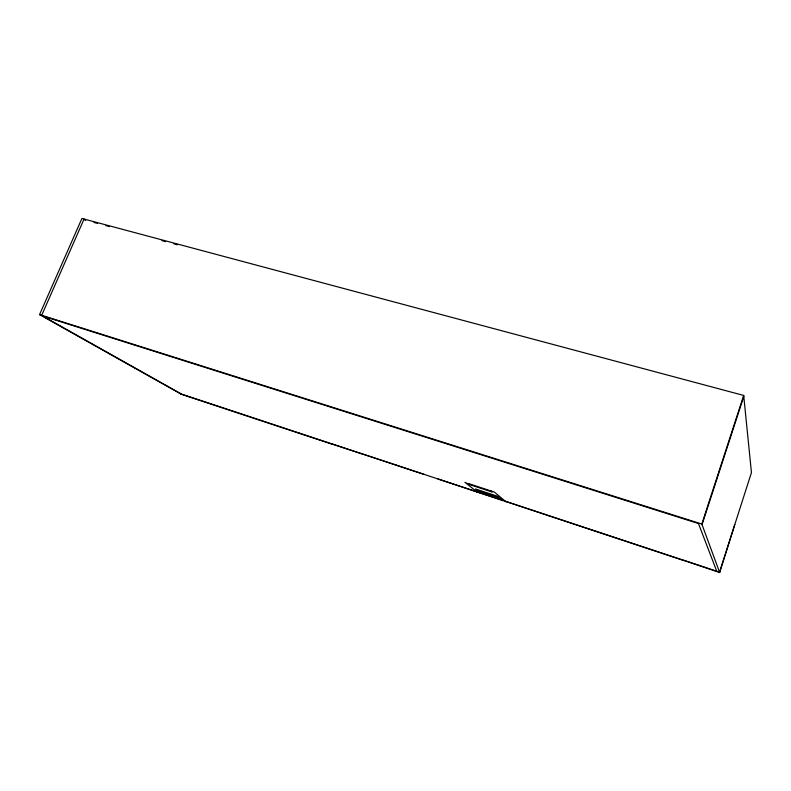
<?xml version="1.0" encoding="UTF-8"?>
<svg xmlns="http://www.w3.org/2000/svg" width="791" height="791" viewBox="0 0 791 791"><rect width="100%" height="100%" fill="white"/><g stroke="black" fill="none" stroke-linecap="round" stroke-linejoin="round"><path stroke-width="1.19" d="M683.75 560.315L719.672 572.526L734.77 524.611M719.672 572.526L701.825 524.038L743.688 395.441L81.918 218.474L39.55 314.61L181.416 394.314L332.141 444.216L331.241 443.642M702.052 524.66L743.787 396.429M41.696 315.283L84.064 219.048L85.655 220.214L84.963 220.036M94 222.449L97.58 223.408M105.925 225.643L109.504 226.602M161.957 240.652L165.537 241.611M173.882 243.846L177.461 244.795M39.55 314.61L701.825 524.038M468.717 483.637L494.405 492.091L505.963 501.771M476.736 490.015L498.498 497.203M479.306 492.061L500.901 499.2M180.299 393.681L502.087 500.189M505.38 501.276L719.533 572.16L751.45 472.563L743.688 395.441M331.617 443.88L361.161 453.658M683.889 560.572L437.868 478.941M181.544 394.096L42.714 316.034L698.453 523.523L716.745 571.24M298.296 432.736L299.245 433.33M360.805 453.431L424.322 474.452M395.46 464.9L396.242 465.444M477.665 492.398L464.91 482.322L470.101 484.745L492.289 492.042L491.003 490.974M481.205 493.574L475.431 488.976L497.282 496.194L502.68 500.683M549.073 515.742L549.577 516.207"/></g></svg>
